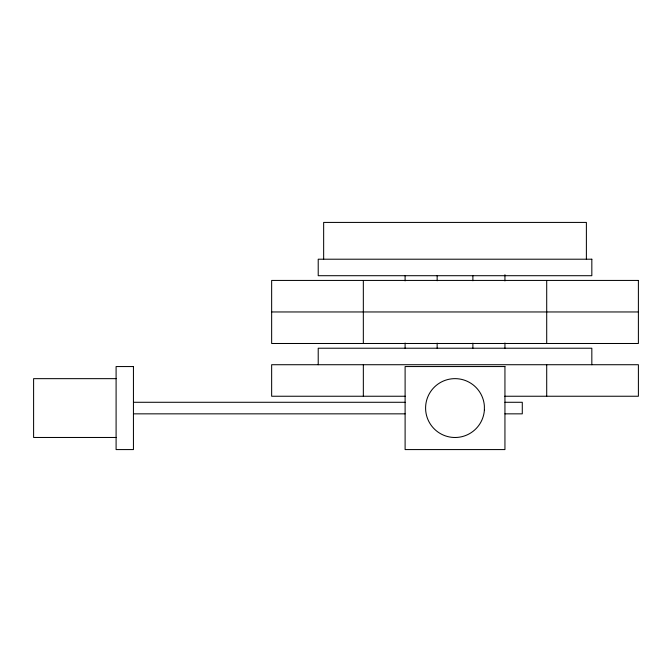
<?xml version="1.0" encoding="UTF-8"?>
<svg xmlns="http://www.w3.org/2000/svg" width="672" height="672" viewBox="0 0 672 672"><rect width="100%" height="100%" fill="white"/><g stroke="black" fill="none" stroke-linecap="round" stroke-linejoin="round"><path stroke-width="1.01" d="M271.648 311.959L638.392 311.959M116.096 378.655L33.6 378.655L33.6 437.472L116.096 437.472M405.25 396.245L271.648 396.245L271.648 364.72L638.4 364.72L638.4 396.245L504.798 396.245M133.442 402.284L405.107 402.284M504.941 402.284L522.287 402.284L522.287 413.843L504.941 413.843M133.442 413.843L405.107 413.843M591.83 364.72L591.83 348.222L318.217 348.222L318.217 364.72M586.387 259.207L586.387 222.424L323.652 222.424L323.652 259.207M546.706 280.434L546.706 343.493M546.706 364.72L546.706 396.245M504.941 274.722L504.941 280.955M504.941 342.972L504.941 348.222M472.886 275.705L472.886 280.77M472.886 343.148L472.886 348.222M437.153 275.705L437.153 280.77M437.153 343.148L437.153 348.222M405.098 275.68L405.098 280.913M405.098 343.006L405.098 348.239M363.334 280.434L363.334 343.493M363.342 364.72L363.342 396.245M591.83 259.207L318.217 259.207L318.217 275.705L591.83 275.705L591.83 259.207M638.392 280.434L271.648 280.434L271.648 343.493L638.392 343.493L638.392 280.434M133.442 366.551L116.096 366.551L116.096 449.576L133.442 449.576L133.442 366.551M504.941 366.551L405.107 366.551L405.107 449.576L504.941 449.576L504.941 366.551M484.386 410.021L484.369 405.913A29.425 29.425 0 0 0 439.639 382.981A29.425 29.425 0 0 0 439.807 433.255A29.425 29.425 0 0 0 484.386 410.021"/></g></svg>
